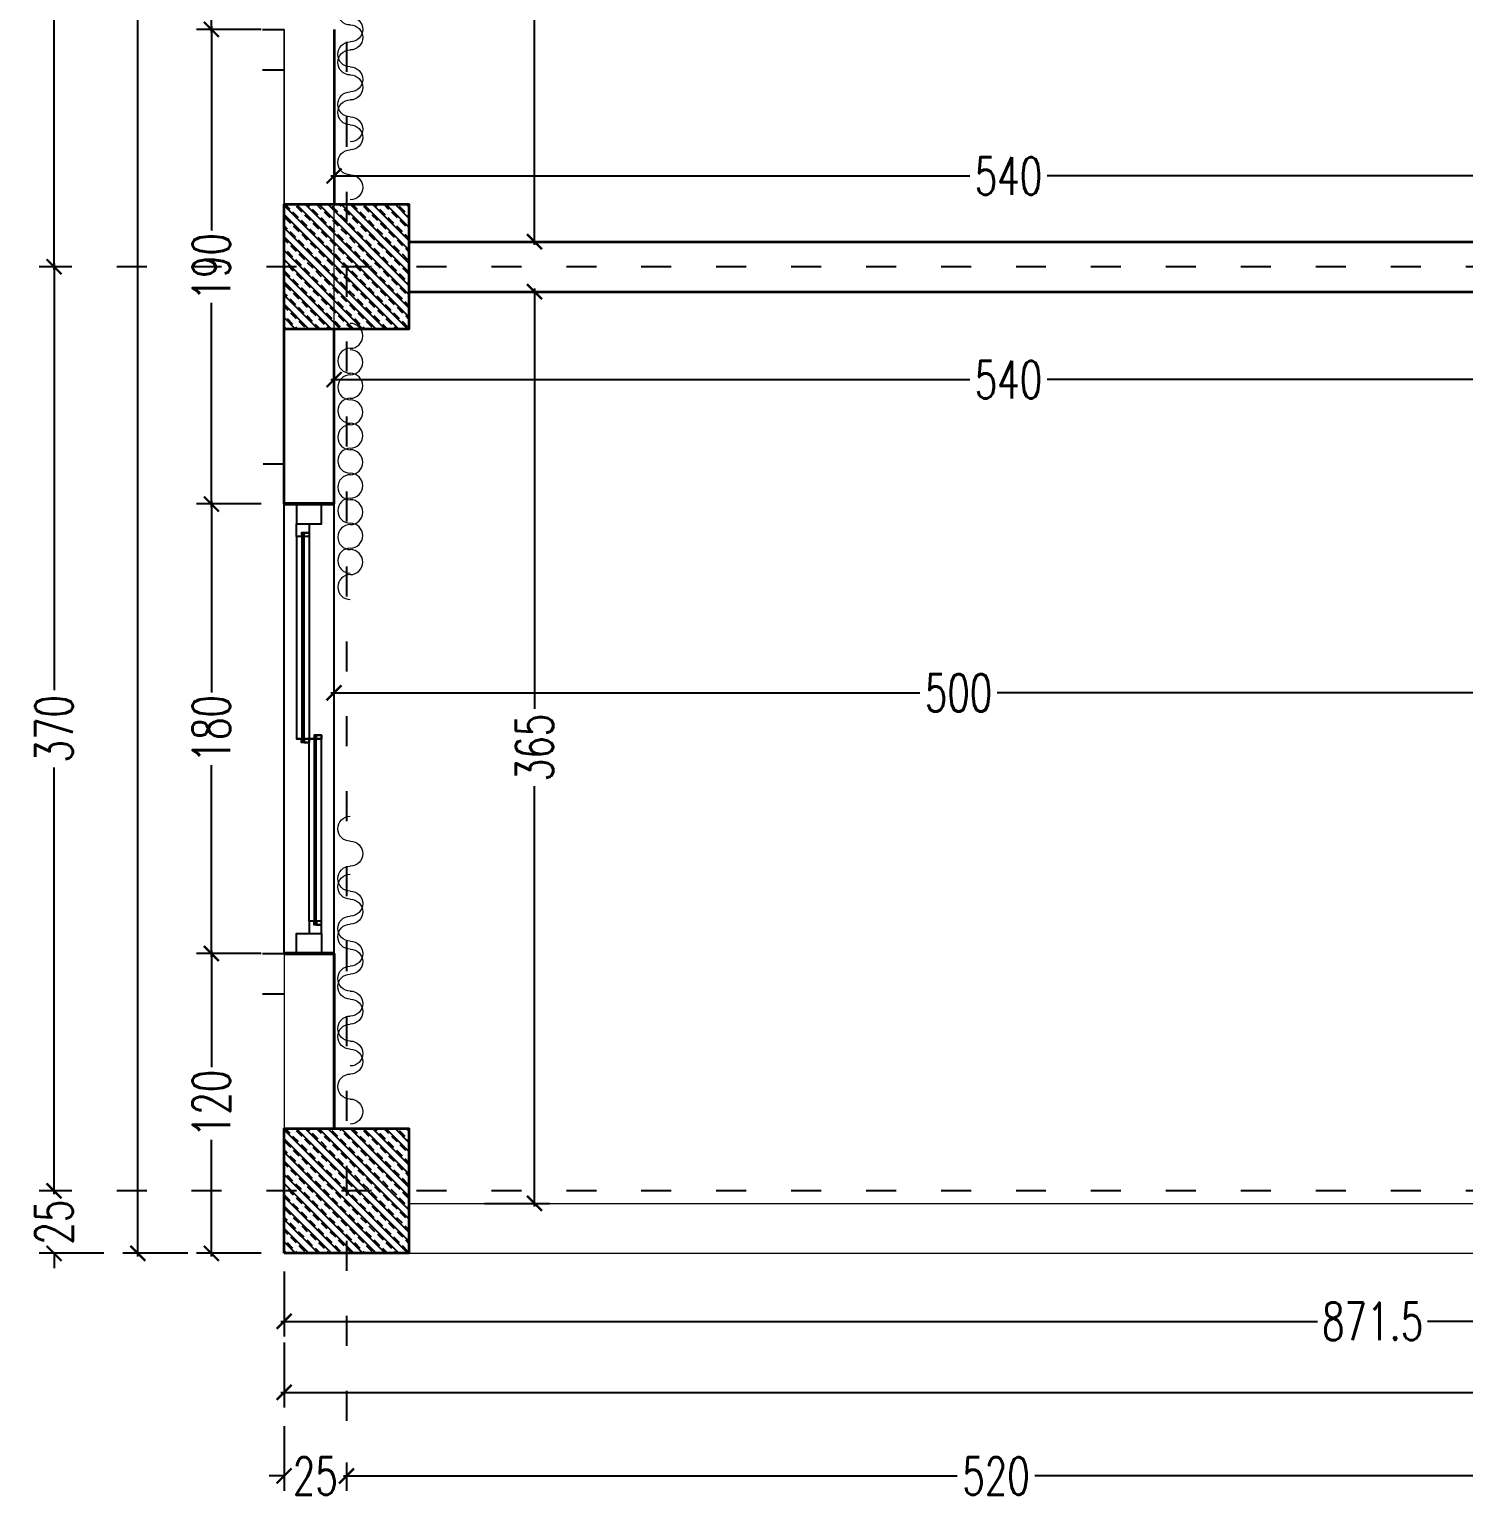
# Model space of a CAD drawing. Header units: centimetres. Extents: x -3207095 to 15275363, y -32656 to 4798027.
# Drawn here: x 685353 to 685927, y 4469378 to 4469967 of the extents above; entities that cross this region are included whole.
import ezdxf

# ---------------------------------------------------------------- set-up
doc = ezdxf.new("R2010")
doc.units = ezdxf.units.CM
doc.linetypes.add('ACAD_ISO03W100', pattern=[30, 12, -18])
doc.linetypes.add('DUZ', pattern=[500, 500])
doc.layers.get('0').update_dxf_attribs({"color": 1, "linetype": 'DUZ'})
for name, color, linetype in [('AGAC', 116, 'Continuous'), ('DIM', 1, 'DUZ'), ('KOLTAR_F', 145, 'Continuous'), ('PEN', 161, 'Continuous'), ('söve', 26, 'DUZ')]:
    doc.layers.add(name, color=color, linetype=linetype)
for name, color, linetype, lineweight in [('cam', 143, 'Continuous', 20), ('DUV', 220, 'Continuous', 50), ('DUVAR', 7, 'Continuous', 35), ('FE_PERDE', 205, 'Continuous', 15), ('gor25', 142, 'Continuous', 25), ('iç duvar', 7, 'Continuous', 50), ('KOLON_F', 3, 'Continuous', 35)]:
    doc.layers.add(name, color=color, linetype=linetype, lineweight=lineweight)
doc.styles.add('DIM', font='ROMANSTW.SHX', dxfattribs={"width": 0.7})
doc.dimstyles.new('1_100', dxfattribs={"dimtxt": 15, "dimasz": 6, "dimexe": 6, "dimexo": 0, "dimgap": 2, "dimtad": 0, "dimdec": 1, "dimzin": 11, "dimdsep": 46, "dimtxsty": 'DIM', "dimblk": 'ARCHTICK', "dimcen": 3, "dimdle": 1.25, "dimclrt": 2, "dimadec": 0, "dimazin": 0, "dimtfac": 1.25, "dimtdec": 1, "dimtix": 1, "dimtofl": 0, "dimtmove": 1, "dimatfit": 3, "dimldrblk": 'ARCHTICK', "dimfxl": 20, "dimfxlon": 1, "dimtolj": 1, "dimtzin": 0, "dimarcsym": 0})
pattern_1 = [(135, (5190607.668, 3809263.487), (-4.4901280605, -4.4901280605), []), (135, (5190607.668, 3809267.977), (-4.4901280605, -4.4901280605), [3.175, -1.5875])]

# ---------------------------------------------------------------- blocks, each defined once
blk = doc.blocks.new('GEN_BLOCK00601')
at = {"linetype": 'Continuous', "ltscale": 50}
for centre, start, end in [((50, 50), 0, 180), ((250, 50), 0, 180), ((450, 50), 0, 180), ((650, 50), 0, 180), ((850, 50), 0, 180), ((150, 50), 180, 0), ((350, 50), 180, 0), ((550, 50), 180, 0), ((750, 50), 180, 0), ((950, 50), 180, 0)]:
    blk.add_arc(centre, 50, start, end, dxfattribs=at)
for tag in ['Sfb', 'FLOOR']:
    blk.add_attdef(tag, (0, 0), '', height=1)
blk = doc.blocks.new('_ArchTick')
at = {"color": 0, "linetype": 'ByBlock', "const_width": 0.15}
blk.add_lwpolyline([(-0.5, -0.5), (0.5, 0.5)], dxfattribs=at)
blk = doc.blocks.new('*D631')
at = {"layer": 'Defpoints', "color": 0, "linetype": 'Continuous', "lineweight": 5, "transparency": 16777216}
for p in [(685426.09, 4470146.97), (685455.2, 4470146.97), (685455.2, 4469966.97)]:
    blk.add_point(p, dxfattribs=at)
at = {"layer": 'DIM', "color": 0, "linetype": 'Continuous', "lineweight": -2, "transparency": 16777216}
for p, q in [((685446.09, 4470146.97), (685420.09, 4470146.97)), ((685426.09, 4470148.22), (685426.09, 4470071.47)), ((685426.09, 4469965.72), (685426.09, 4470042.47)), ((685446.09, 4469966.97), (685420.09, 4469966.97))]:
    blk.add_line(p, q, dxfattribs=at)
at = {"layer": 'DIM', "color": 0, "linetype": 'Continuous', "lineweight": -2, "transparency": 16777216, "xscale": 6, "yscale": 6, "zscale": 6}
for p, rotation in [((685426.09, 4470146.97), 90), ((685426.09, 4469966.97), 270)]:
    blk.add_blockref('_ArchTick', p, dxfattribs=dict(at, rotation=rotation))
at = {"layer": 'DIM', "color": 2, "linetype": 'Continuous', "lineweight": 5, "transparency": 16777216, "insert": (685426.09, 4470056.97), "char_height": 15, "attachment_point": 5, "rotation": 90, "style": 'DIM'}
blk.add_mtext('\\A1;180', dxfattribs=at)
blk = doc.blocks.new('*D632')
at = {"layer": 'Defpoints', "color": 0, "linetype": 'Continuous', "lineweight": 5, "transparency": 16777216}
for p in [(685426.09, 4469966.97), (685455.2, 4469966.97), (685455.2, 4469776.97)]:
    blk.add_point(p, dxfattribs=at)
at = {"layer": 'DIM', "color": 0, "linetype": 'Continuous', "lineweight": -2, "transparency": 16777216}
for p, q in [((685446.09, 4469966.97), (685420.09, 4469966.97)), ((685426.09, 4469968.22), (685426.09, 4469886.47)), ((685426.09, 4469775.72), (685426.09, 4469857.47)), ((685446.09, 4469776.97), (685420.09, 4469776.97))]:
    blk.add_line(p, q, dxfattribs=at)
at = {"layer": 'DIM', "color": 0, "linetype": 'Continuous', "lineweight": -2, "transparency": 16777216, "xscale": 6, "yscale": 6, "zscale": 6}
for p, rotation in [((685426.09, 4469966.97), 90), ((685426.09, 4469776.97), 270)]:
    blk.add_blockref('_ArchTick', p, dxfattribs=dict(at, rotation=rotation))
at = {"layer": 'DIM', "color": 2, "linetype": 'Continuous', "lineweight": 5, "transparency": 16777216, "insert": (685426.09, 4469871.97), "char_height": 15, "attachment_point": 5, "rotation": 90, "style": 'DIM'}
blk.add_mtext('\\A1;190', dxfattribs=at)
blk = doc.blocks.new('*D633')
at = {"layer": 'Defpoints', "color": 0, "linetype": 'Continuous', "lineweight": 5, "transparency": 16777216}
for p in [(685426.09, 4469776.97), (685455.2, 4469776.97), (685455.2, 4469596.97)]:
    blk.add_point(p, dxfattribs=at)
at = {"layer": 'DIM', "color": 0, "linetype": 'Continuous', "lineweight": -2, "transparency": 16777216}
for p, q in [((685426.09, 4469778.22), (685426.09, 4469701.47)), ((685446.09, 4469776.97), (685420.09, 4469776.97)), ((685426.09, 4469595.72), (685426.09, 4469672.47)), ((685446.09, 4469596.97), (685420.09, 4469596.97))]:
    blk.add_line(p, q, dxfattribs=at)
at = {"layer": 'DIM', "color": 0, "linetype": 'Continuous', "lineweight": -2, "transparency": 16777216, "xscale": 6, "yscale": 6, "zscale": 6}
for p, rotation in [((685426.09, 4469776.97), 90), ((685426.09, 4469596.97), 270)]:
    blk.add_blockref('_ArchTick', p, dxfattribs=dict(at, rotation=rotation))
at = {"layer": 'DIM', "color": 2, "linetype": 'Continuous', "lineweight": 5, "transparency": 16777216, "insert": (685426.09, 4469686.97), "char_height": 15, "attachment_point": 5, "rotation": 90, "style": 'DIM'}
blk.add_mtext('\\A1;180', dxfattribs=at)
blk = doc.blocks.new('*D634')
at = {"layer": 'Defpoints', "color": 0, "linetype": 'Continuous', "lineweight": 5, "transparency": 16777216}
for p in [(685455.2, 4469596.97), (685426.09, 4469476.97), (685455.2, 4469476.97)]:
    blk.add_point(p, dxfattribs=at)
at = {"layer": 'DIM', "color": 0, "linetype": 'Continuous', "lineweight": -2, "transparency": 16777216}
for p, q in [((685446.09, 4469596.97), (685420.09, 4469596.97)), ((685426.09, 4469598.22), (685426.09, 4469551.47)), ((685426.09, 4469475.72), (685426.09, 4469522.47)), ((685446.09, 4469476.97), (685420.09, 4469476.97))]:
    blk.add_line(p, q, dxfattribs=at)
at = {"layer": 'DIM', "color": 0, "linetype": 'Continuous', "lineweight": -2, "transparency": 16777216, "xscale": 6, "yscale": 6, "zscale": 6}
for p, rotation in [((685426.09, 4469596.97), 90), ((685426.09, 4469476.97), 270)]:
    blk.add_blockref('_ArchTick', p, dxfattribs=dict(at, rotation=rotation))
at = {"layer": 'DIM', "color": 2, "linetype": 'Continuous', "lineweight": 5, "transparency": 16777216, "insert": (685426.09, 4469536.97), "char_height": 15, "attachment_point": 5, "rotation": 90, "style": 'DIM'}
blk.add_mtext('\\A1;120', dxfattribs=at)
blk = doc.blocks.new('*D621')
at = {"layer": 'Defpoints', "color": 0, "linetype": 'Continuous', "lineweight": 5, "transparency": 16777216}
for p in [(685370.27, 4470611.97), (685363.1, 4469871.97), (685370.27, 4469871.97)]:
    blk.add_point(p, dxfattribs=at)
at = {"layer": 'DIM', "color": 0, "linetype": 'Continuous', "lineweight": -2, "transparency": 16777216}
for p, q in [((685370.27, 4470611.97), (685357.1, 4470611.97)), ((685363.1, 4470613.22), (685363.1, 4470257.47)), ((685363.1, 4469870.72), (685363.1, 4470226.47)), ((685370.27, 4469871.97), (685357.1, 4469871.97))]:
    blk.add_line(p, q, dxfattribs=at)
at = {"layer": 'DIM', "color": 0, "linetype": 'Continuous', "lineweight": -2, "transparency": 16777216, "xscale": 6, "yscale": 6, "zscale": 6}
for p, rotation in [((685363.1, 4470611.97), 90), ((685363.1, 4469871.97), 270)]:
    blk.add_blockref('_ArchTick', p, dxfattribs=dict(at, rotation=rotation))
at = {"layer": 'DIM', "color": 2, "linetype": 'Continuous', "lineweight": 5, "transparency": 16777216, "insert": (685363.1, 4470241.97), "char_height": 15, "attachment_point": 5, "rotation": 90, "style": 'DIM'}
blk.add_mtext('\\A1;740', dxfattribs=at)
blk = doc.blocks.new('*D617')
at = {"layer": 'Defpoints', "color": 0, "linetype": 'Continuous', "lineweight": 5, "transparency": 16777216}
for p in [(685370.27, 4469871.97), (685363.1, 4469501.97), (685370.27, 4469501.97)]:
    blk.add_point(p, dxfattribs=at)
at = {"layer": 'DIM', "color": 0, "linetype": 'Continuous', "lineweight": -2, "transparency": 16777216}
for p, q in [((685370.27, 4469871.97), (685357.1, 4469871.97)), ((685363.1, 4469873.22), (685363.1, 4469702.47)), ((685363.1, 4469500.72), (685363.1, 4469671.47)), ((685370.27, 4469501.97), (685357.1, 4469501.97))]:
    blk.add_line(p, q, dxfattribs=at)
at = {"layer": 'DIM', "color": 0, "linetype": 'Continuous', "lineweight": -2, "transparency": 16777216, "xscale": 6, "yscale": 6, "zscale": 6}
for p, rotation in [((685363.1, 4469871.97), 90), ((685363.1, 4469501.97), 270)]:
    blk.add_blockref('_ArchTick', p, dxfattribs=dict(at, rotation=rotation))
at = {"layer": 'DIM', "color": 2, "linetype": 'Continuous', "lineweight": 5, "transparency": 16777216, "insert": (685363.1, 4469686.97), "char_height": 15, "attachment_point": 5, "rotation": 90, "style": 'DIM'}
blk.add_mtext('\\A1;370', dxfattribs=at)
blk = doc.blocks.new('*D614')
at = {"layer": 'Defpoints', "color": 0, "linetype": 'Continuous', "lineweight": 5, "transparency": 16777216}
for p in [(685370.27, 4469501.97), (685363.1, 4469476.97), (685420.09, 4469476.97)]:
    blk.add_point(p, dxfattribs=at)
at = {"layer": 'DIM', "color": 0, "linetype": 'Continuous', "lineweight": -2, "transparency": 16777216}
for p, q in [((685363.1, 4469501.97), (685363.1, 4469507.97)), ((685370.27, 4469501.97), (685357.1, 4469501.97)), ((685383.1, 4469476.97), (685357.1, 4469476.97)), ((685363.1, 4469476.97), (685363.1, 4469470.97))]:
    blk.add_line(p, q, dxfattribs=at)
at = {"layer": 'DIM', "color": 0, "linetype": 'Continuous', "lineweight": -2, "transparency": 16777216, "xscale": 6, "yscale": 6, "zscale": 6}
for p, rotation in [((685363.1, 4469501.97), 270), ((685363.1, 4469476.97), 90)]:
    blk.add_blockref('_ArchTick', p, dxfattribs=dict(at, rotation=rotation))
at = {"layer": 'DIM', "color": 2, "linetype": 'Continuous', "lineweight": 5, "transparency": 16777216, "insert": (685363.1, 4469489.47), "char_height": 15, "attachment_point": 5, "rotation": 90, "style": 'DIM'}
blk.add_mtext('\\A1;25', dxfattribs=at)
blk = doc.blocks.new('*D615')
at = {"layer": 'Defpoints', "color": 0, "linetype": 'Continuous', "lineweight": 5, "transparency": 16777216}
for p in [(685396.63, 4472416.97), (685420.09, 4472416.97), (685420.09, 4469476.97)]:
    blk.add_point(p, dxfattribs=at)
at = {"layer": 'DIM', "color": 0, "linetype": 'Continuous', "lineweight": -2, "transparency": 16777216}
for p, q in [((685416.63, 4472416.97), (685390.63, 4472416.97)), ((685396.63, 4472418.22), (685396.63, 4470967.47)), ((685396.63, 4469475.72), (685396.63, 4470926.47)), ((685416.63, 4469476.97), (685390.63, 4469476.97))]:
    blk.add_line(p, q, dxfattribs=at)
at = {"layer": 'DIM', "color": 0, "linetype": 'Continuous', "lineweight": -2, "transparency": 16777216, "xscale": 6, "yscale": 6, "zscale": 6}
for p, rotation in [((685396.63, 4472416.97), 90), ((685396.63, 4469476.97), 270)]:
    blk.add_blockref('_ArchTick', p, dxfattribs=dict(at, rotation=rotation))
at = {"layer": 'DIM', "color": 2, "linetype": 'Continuous', "lineweight": 5, "transparency": 16777216, "insert": (685396.63, 4470946.97), "char_height": 15, "attachment_point": 5, "rotation": 90, "style": 'DIM'}
blk.add_mtext('\\A1;2940', dxfattribs=at)
blk = doc.blocks.new('*D657')
at = {"layer": 'Defpoints', "color": 0, "linetype": 'Continuous', "lineweight": 5, "transparency": 16777216}
for p in [(685455.2, 4469476.97), (686326.7, 4469476.97), (686326.7, 4469449.73)]:
    blk.add_point(p, dxfattribs=at)
at = {"layer": 'DIM', "color": 0, "linetype": 'Continuous', "lineweight": -2, "transparency": 16777216}
for p, q in [((685455.2, 4469469.73), (685455.2, 4469443.73)), ((686326.7, 4469469.73), (686326.7, 4469443.73)), ((685453.95, 4469449.73), (685868.95, 4469449.73)), ((686327.95, 4469449.73), (685912.95, 4469449.73))]:
    blk.add_line(p, q, dxfattribs=at)
at = {"layer": 'DIM', "color": 0, "linetype": 'Continuous', "lineweight": -2, "transparency": 16777216, "xscale": 6, "yscale": 6, "zscale": 6, "rotation": 180}
blk.add_blockref('_ArchTick', (685455.2, 4469449.73), dxfattribs=at)
at = {"layer": 'DIM', "color": 0, "linetype": 'Continuous', "lineweight": -2, "transparency": 16777216, "xscale": 6, "yscale": 6, "zscale": 6}
blk.add_blockref('_ArchTick', (686326.7, 4469449.73), dxfattribs=at)
at = {"layer": 'DIM', "color": 2, "linetype": 'Continuous', "lineweight": 5, "transparency": 16777216, "insert": (685890.95, 4469449.73), "char_height": 15, "attachment_point": 5, "style": 'DIM'}
blk.add_mtext('\\A1;871.5', dxfattribs=at)
blk = doc.blocks.new('*D654')
at = {"layer": 'Defpoints', "color": 0, "linetype": 'Continuous', "lineweight": 5, "transparency": 16777216}
for p in [(685455.2, 4469443.73), (689205.2, 4469443.73), (689205.2, 4469421.31)]:
    blk.add_point(p, dxfattribs=at)
at = {"layer": 'DIM', "color": 0, "linetype": 'Continuous', "lineweight": -2, "transparency": 16777216}
for p, q in [((685455.2, 4469441.31), (685455.2, 4469415.31)), ((689205.2, 4469441.31), (689205.2, 4469415.31)), ((685453.95, 4469421.31), (687309.7, 4469421.31)), ((689206.45, 4469421.31), (687350.7, 4469421.31))]:
    blk.add_line(p, q, dxfattribs=at)
at = {"layer": 'DIM', "color": 0, "linetype": 'Continuous', "lineweight": -2, "transparency": 16777216, "xscale": 6, "yscale": 6, "zscale": 6, "rotation": 180}
blk.add_blockref('_ArchTick', (685455.2, 4469421.31), dxfattribs=at)
at = {"layer": 'DIM', "color": 0, "linetype": 'Continuous', "lineweight": -2, "transparency": 16777216, "xscale": 6, "yscale": 6, "zscale": 6}
blk.add_blockref('_ArchTick', (689205.2, 4469421.31), dxfattribs=at)
at = {"layer": 'DIM', "color": 2, "linetype": 'Continuous', "lineweight": 5, "transparency": 16777216, "insert": (687330.2, 4469421.31), "char_height": 15, "attachment_point": 5, "style": 'DIM'}
blk.add_mtext('\\A1;3750', dxfattribs=at)
blk = doc.blocks.new('*D655')
at = {"layer": 'Defpoints', "color": 0, "linetype": 'Continuous', "lineweight": 5, "transparency": 16777216}
for p in [(685455.2, 4469415.31), (685480.2, 4469390.29), (685480.2, 4469387.83)]:
    blk.add_point(p, dxfattribs=at)
at = {"layer": 'DIM', "color": 0, "linetype": 'Continuous', "lineweight": -2, "transparency": 16777216}
for p, q in [((685455.2, 4469407.83), (685455.2, 4469381.83)), ((685480.2, 4469390.29), (685480.2, 4469381.83)), ((685455.2, 4469387.83), (685449.2, 4469387.83)), ((685480.2, 4469387.83), (685486.2, 4469387.83))]:
    blk.add_line(p, q, dxfattribs=at)
at = {"layer": 'DIM', "color": 0, "linetype": 'Continuous', "lineweight": -2, "transparency": 16777216, "xscale": 6, "yscale": 6, "zscale": 6}
blk.add_blockref('_ArchTick', (685455.2, 4469387.83), dxfattribs=at)
at = {"layer": 'DIM', "color": 0, "linetype": 'Continuous', "lineweight": -2, "transparency": 16777216, "xscale": 6, "yscale": 6, "zscale": 6, "rotation": 180}
blk.add_blockref('_ArchTick', (685480.2, 4469387.83), dxfattribs=at)
at = {"layer": 'DIM', "color": 2, "linetype": 'Continuous', "lineweight": 5, "transparency": 16777216, "insert": (685467.7, 4469387.83), "char_height": 15, "attachment_point": 5, "style": 'DIM'}
blk.add_mtext('\\A1;25', dxfattribs=at)
blk = doc.blocks.new('*D656')
at = {"layer": 'Defpoints', "color": 0, "linetype": 'Continuous', "lineweight": 5, "transparency": 16777216}
for p in [(685480.2, 4469393.26), (686000.2, 4469393.26), (686000.2, 4469387.83)]:
    blk.add_point(p, dxfattribs=at)
at = {"layer": 'DIM', "color": 0, "linetype": 'Continuous', "lineweight": -2, "transparency": 16777216}
for p, q in [((685480.2, 4469393.26), (685480.2, 4469381.83)), ((686000.2, 4469393.26), (686000.2, 4469381.83)), ((685478.95, 4469387.83), (685724.7, 4469387.83)), ((686001.45, 4469387.83), (685755.7, 4469387.83))]:
    blk.add_line(p, q, dxfattribs=at)
at = {"layer": 'DIM', "color": 0, "linetype": 'Continuous', "lineweight": -2, "transparency": 16777216, "xscale": 6, "yscale": 6, "zscale": 6, "rotation": 180}
blk.add_blockref('_ArchTick', (685480.2, 4469387.83), dxfattribs=at)
at = {"layer": 'DIM', "color": 0, "linetype": 'Continuous', "lineweight": -2, "transparency": 16777216, "xscale": 6, "yscale": 6, "zscale": 6}
blk.add_blockref('_ArchTick', (686000.2, 4469387.83), dxfattribs=at)
at = {"layer": 'DIM', "color": 2, "linetype": 'Continuous', "lineweight": 5, "transparency": 16777216, "insert": (685740.2, 4469387.83), "char_height": 15, "attachment_point": 5, "style": 'DIM'}
blk.add_mtext('\\A1;520', dxfattribs=at)
blk = doc.blocks.new('*D679')
at = {"layer": 'Defpoints', "color": 0, "linetype": 'Continuous', "lineweight": 5, "transparency": 16777216}
for p in [(685516.04, 4470231.97), (685516.04, 4469881.97), (685555.47, 4469881.97)]:
    blk.add_point(p, dxfattribs=at)
at = {"layer": 'DIM', "color": 0, "linetype": 'Continuous', "lineweight": -2, "transparency": 16777216}
for p, q in [((685535.47, 4470231.97), (685561.47, 4470231.97)), ((685555.47, 4470233.22), (685555.47, 4470096.27)), ((685555.47, 4469880.72), (685555.47, 4470065.27)), ((685535.47, 4469881.97), (685561.47, 4469881.97))]:
    blk.add_line(p, q, dxfattribs=at)
at = {"layer": 'DIM', "color": 0, "linetype": 'Continuous', "lineweight": -2, "transparency": 16777216, "xscale": 6, "yscale": 6, "zscale": 6}
for p, rotation in [((685555.47, 4470231.97), 90), ((685555.47, 4469881.97), 270)]:
    blk.add_blockref('_ArchTick', p, dxfattribs=dict(at, rotation=rotation))
at = {"layer": 'DIM', "color": 2, "linetype": 'Continuous', "lineweight": 5, "transparency": 16777216, "insert": (685555.47, 4470080.77), "char_height": 15, "attachment_point": 5, "rotation": 90, "style": 'DIM'}
blk.add_mtext('\\A1;350', dxfattribs=at)
blk = doc.blocks.new('*D680')
at = {"layer": 'Defpoints', "color": 0, "linetype": 'Continuous', "lineweight": 5, "transparency": 16777216}
for p in [(685516.04, 4469861.97), (685516.04, 4469496.97), (685555.47, 4469496.97)]:
    blk.add_point(p, dxfattribs=at)
at = {"layer": 'DIM', "color": 0, "linetype": 'Continuous', "lineweight": -2, "transparency": 16777216}
for p, q in [((685535.47, 4469861.97), (685561.47, 4469861.97)), ((685555.47, 4469863.22), (685555.47, 4469694.97)), ((685555.47, 4469495.72), (685555.47, 4469663.97)), ((685535.47, 4469496.97), (685561.47, 4469496.97))]:
    blk.add_line(p, q, dxfattribs=at)
at = {"layer": 'DIM', "color": 0, "linetype": 'Continuous', "lineweight": -2, "transparency": 16777216, "xscale": 6, "yscale": 6, "zscale": 6}
for p, rotation in [((685555.47, 4469861.97), 90), ((685555.47, 4469496.97), 270)]:
    blk.add_blockref('_ArchTick', p, dxfattribs=dict(at, rotation=rotation))
at = {"layer": 'DIM', "color": 2, "linetype": 'Continuous', "lineweight": 5, "transparency": 16777216, "insert": (685555.47, 4469679.47), "char_height": 15, "attachment_point": 5, "rotation": 90, "style": 'DIM'}
blk.add_mtext('\\A1;365', dxfattribs=at)
blk = doc.blocks.new('*D681')
at = {"layer": 'Defpoints', "color": 0, "linetype": 'Continuous', "lineweight": 5, "transparency": 16777216}
for p in [(685475.2, 4469826.75), (685475.2, 4469825.66), (686015.2, 4469827.97)]:
    blk.add_point(p, dxfattribs=at)
at = {"layer": 'DIM', "color": 0, "linetype": 'Continuous', "lineweight": -2, "transparency": 16777216}
for p, q in [((685475.2, 4469825.66), (685475.2, 4469832.75)), ((685473.95, 4469826.75), (685729.7, 4469826.75)), ((686016.45, 4469826.75), (685760.7, 4469826.75)), ((686015.2, 4469827.97), (686015.2, 4469820.75))]:
    blk.add_line(p, q, dxfattribs=at)
at = {"layer": 'DIM', "color": 0, "linetype": 'Continuous', "lineweight": -2, "transparency": 16777216, "xscale": 6, "yscale": 6, "zscale": 6, "rotation": 180}
blk.add_blockref('_ArchTick', (685475.2, 4469826.75), dxfattribs=at)
at = {"layer": 'DIM', "color": 0, "linetype": 'Continuous', "lineweight": -2, "transparency": 16777216, "xscale": 6, "yscale": 6, "zscale": 6}
blk.add_blockref('_ArchTick', (686015.2, 4469826.75), dxfattribs=at)
at = {"layer": 'DIM', "color": 2, "linetype": 'Continuous', "lineweight": 5, "transparency": 16777216, "insert": (685745.2, 4469826.75), "char_height": 15, "attachment_point": 5, "style": 'DIM'}
blk.add_mtext('\\A1;540', dxfattribs=at)
blk = doc.blocks.new('*D722')
at = {"layer": 'Defpoints', "color": 0, "linetype": 'Continuous', "lineweight": 5, "transparency": 16777216}
for p in [(685475.2, 4469908.3), (685475.2, 4469908.3), (686015.2, 4469908.3)]:
    blk.add_point(p, dxfattribs=at)
at = {"layer": 'DIM', "color": 0, "linetype": 'Continuous', "lineweight": -2, "transparency": 16777216}
for p, q in [((685475.2, 4469908.3), (685475.2, 4469914.3)), ((686015.2, 4469908.3), (686015.2, 4469914.3)), ((685473.95, 4469908.3), (685729.7, 4469908.3)), ((686016.45, 4469908.3), (685760.7, 4469908.3))]:
    blk.add_line(p, q, dxfattribs=at)
at = {"layer": 'DIM', "color": 0, "linetype": 'Continuous', "lineweight": -2, "transparency": 16777216, "xscale": 6, "yscale": 6, "zscale": 6, "rotation": 180}
blk.add_blockref('_ArchTick', (685475.2, 4469908.3), dxfattribs=at)
at = {"layer": 'DIM', "color": 0, "linetype": 'Continuous', "lineweight": -2, "transparency": 16777216, "xscale": 6, "yscale": 6, "zscale": 6}
blk.add_blockref('_ArchTick', (686015.2, 4469908.3), dxfattribs=at)
at = {"layer": 'DIM', "color": 2, "linetype": 'Continuous', "lineweight": 5, "transparency": 16777216, "insert": (685745.2, 4469908.3), "char_height": 15, "attachment_point": 5, "style": 'DIM'}
blk.add_mtext('\\A1;540', dxfattribs=at)
blk = doc.blocks.new('*D731')
at = {"layer": 'Defpoints', "color": 0, "linetype": 'Continuous', "lineweight": 5, "transparency": 16777216}
for p in [(685475.2, 4469701.39), (685475.2, 4469686.97), (685975.2, 4469686.97)]:
    blk.add_point(p, dxfattribs=at)
at = {"layer": 'DIM', "color": 0, "linetype": 'Continuous', "lineweight": -2, "transparency": 16777216}
for p, q in [((685475.2, 4469686.97), (685475.2, 4469707.39)), ((685975.2, 4469686.97), (685975.2, 4469707.39)), ((685473.95, 4469701.39), (685709.7, 4469701.39)), ((685976.45, 4469701.39), (685740.7, 4469701.39))]:
    blk.add_line(p, q, dxfattribs=at)
at = {"layer": 'DIM', "color": 0, "linetype": 'Continuous', "lineweight": -2, "transparency": 16777216, "xscale": 6, "yscale": 6, "zscale": 6, "rotation": 180}
blk.add_blockref('_ArchTick', (685475.2, 4469701.39), dxfattribs=at)
at = {"layer": 'DIM', "color": 0, "linetype": 'Continuous', "lineweight": -2, "transparency": 16777216, "xscale": 6, "yscale": 6, "zscale": 6}
blk.add_blockref('_ArchTick', (685975.2, 4469701.39), dxfattribs=at)
at = {"layer": 'DIM', "color": 2, "linetype": 'Continuous', "lineweight": 5, "transparency": 16777216, "insert": (685725.2, 4469701.39), "char_height": 15, "attachment_point": 5, "style": 'DIM'}
blk.add_mtext('\\A1;500', dxfattribs=at)

msp = doc.modelspace()

# ---------------------------------------------------------------- hatches: boundary and pattern name
at = {"layer": 'KOLTAR_F'}
h = msp.add_hatch(dxfattribs=at)
h.set_pattern_fill('ANSI33', color=256, angle=90, style=0)
h.set_pattern_definition([(135, (5189867.668, 3809263.487), (-4.4901280605, -4.4901280605), []), (135, (5189867.668, 3809267.977), (-4.4901280605, -4.4901280605), [3.175, -1.5875])])
h.paths.add_polyline_path([(685455.2, 4469846.97), (685455.2, 4469896.97), (685505.2, 4469896.97), (685505.2, 4469846.97)])
h = msp.add_hatch(dxfattribs=at)
h.set_pattern_fill('ANSI33', color=256, angle=90, style=0)
h.set_pattern_definition(pattern_1)
h.paths.add_polyline_path([(685455.2, 4469846.97), (685455.2, 4469896.97), (685505.2, 4469896.97), (685505.2, 4469846.97)])
h = msp.add_hatch(dxfattribs=at)
h.set_pattern_fill('ANSI33', color=256, angle=90, style=0)
h.set_pattern_definition(pattern_1)
h.paths.add_polyline_path([(685455.2, 4469846.97), (685455.2, 4469896.97), (685505.2, 4469896.97), (685505.2, 4469846.97)])
h = msp.add_hatch(dxfattribs=at)
h.set_pattern_fill('ANSI33', color=256, angle=90, style=0)
h.set_pattern_definition([(135, (5189867.668, 3808893.487), (-4.4901280605, -4.4901280605), []), (135, (5189867.668, 3808897.977), (-4.4901280605, -4.4901280605), [3.175, -1.5875])])
h.paths.add_polyline_path([(685455.2, 4469476.97), (685455.2, 4469526.97), (685505.2, 4469526.97), (685505.2, 4469476.97)])
h = msp.add_hatch(dxfattribs=at)
h.set_pattern_fill('ANSI33', color=256, angle=90, style=0)
h.set_pattern_definition([(135, (5190607.668, 3808893.487), (-4.4901280605, -4.4901280605), []), (135, (5190607.668, 3808897.977), (-4.4901280605, -4.4901280605), [3.175, -1.5875])])
h.paths.add_polyline_path([(685455.2, 4469476.97), (685455.2, 4469526.97), (685505.2, 4469526.97), (685505.2, 4469476.97)])

# ---------------------------------------------------------------- linework, layer by layer
at = {"color": 232, "linetype": 'ACAD_ISO03W100'}
for p, q in [((685480.2, 4472511.97), (685480.2, 4469381.97)), ((689300.2, 4469871.97), (685360.2, 4469871.97)), ((689300.2, 4469501.97), (685360.2, 4469501.97))]:
    msp.add_line(p, q, dxfattribs=at)
at = {"layer": 'AGAC'}
for p, q in [((685455.2, 4469596.97), (685455.2, 4469776.97)), ((685455.2, 4469596.97), (685455.2, 4469776.97)), ((685455.2, 4469596.97), (685455.2, 4469776.97)), ((685475.2, 4469596.97), (685475.2, 4469776.97)), ((685475.2, 4469596.97), (685475.2, 4469776.97)), ((685475.2, 4469596.97), (685475.2, 4469776.97))]:
    msp.add_line(p, q, dxfattribs=at)
at = {"layer": 'cam'}
for p, q in [((685462.2, 4469765.47), (685462.2, 4469681.47)), ((685462.2, 4469765.47), (685462.2, 4469681.47)), ((685462.2, 4469765.47), (685462.2, 4469681.47)), ((685462.7, 4469765.47), (685462.7, 4469681.47)), ((685462.7, 4469765.47), (685462.7, 4469681.47)), ((685462.7, 4469765.47), (685462.7, 4469681.47)), ((685463.2, 4469765.47), (685463.2, 4469681.47)), ((685463.2, 4469765.47), (685463.2, 4469681.47)), ((685463.2, 4469765.47), (685463.2, 4469681.47)), ((685467.2, 4469608.47), (685467.2, 4469684.47)), ((685467.2, 4469608.47), (685467.2, 4469684.47)), ((685467.2, 4469608.47), (685467.2, 4469684.47)), ((685467.7, 4469608.47), (685467.7, 4469684.47)), ((685467.7, 4469608.47), (685467.7, 4469684.47)), ((685467.7, 4469608.47), (685467.7, 4469684.47)), ((685468.2, 4469608.47), (685468.2, 4469684.47)), ((685468.2, 4469608.47), (685468.2, 4469684.47)), ((685468.2, 4469608.47), (685468.2, 4469684.47))]:
    msp.add_line(p, q, dxfattribs=at)
at = {"layer": 'DUV'}
for p, q in [((685475.2, 4469776.97), (685455.2, 4469776.97)), ((685475.2, 4469776.97), (685455.2, 4469776.97)), ((685475.2, 4469776.97), (685455.2, 4469776.97)), ((685475.2, 4469776.97), (685455.2, 4469776.97)), ((685475.2, 4469776.97), (685455.2, 4469776.97)), ((685475.2, 4469596.97), (685455.2, 4469596.97)), ((685475.2, 4469596.97), (685455.2, 4469596.97)), ((685475.2, 4469596.97), (685455.2, 4469596.97)), ((685475.2, 4469596.97), (685455.2, 4469596.97)), ((685475.2, 4469596.97), (685455.2, 4469596.97))]:
    msp.add_line(p, q, dxfattribs=at)
at = {"layer": 'DUVAR'}
for p, q in [((685475.2, 4469966.97), (685475.2, 4469896.97)), ((685475.2, 4469966.97), (685475.2, 4469896.97)), ((685505.2, 4469881.97), (685975.2, 4469881.97)), ((685505.2, 4469861.97), (685975.2, 4469861.97)), ((685455.2, 4469776.97), (685455.2, 4469846.97)), ((685455.2, 4469776.97), (685455.2, 4469846.97)), ((685475.2, 4469776.97), (685475.2, 4469846.97)), ((685475.2, 4469776.97), (685475.2, 4469846.97)), ((685475.2, 4469776.97), (685455.2, 4469776.97)), ((685475.2, 4469776.97), (685455.2, 4469776.97)), ((685475.2, 4469776.97), (685455.2, 4469776.97)), ((685475.2, 4469596.97), (685455.2, 4469596.97)), ((685475.2, 4469596.97), (685455.2, 4469596.97)), ((685475.2, 4469596.97), (685455.2, 4469596.97)), ((685475.2, 4469596.97), (685475.2, 4469526.97)), ((685475.2, 4469596.97), (685475.2, 4469526.97)), ((685475.2, 4469526.97), (685475.2, 4469596.97))]:
    msp.add_line(p, q, dxfattribs=at)
at = {"layer": 'gor25'}
for p, q in [((685460.2, 4469763.97), (685460.2, 4469682.97)), ((685460.2, 4469763.97), (685460.2, 4469682.97)), ((685460.2, 4469763.97), (685460.2, 4469682.97)), ((685465.2, 4469763.97), (685465.2, 4469682.97)), ((685465.2, 4469763.97), (685465.2, 4469682.97)), ((685465.2, 4469763.97), (685465.2, 4469682.97)), ((685465.2, 4469609.97), (685465.2, 4469682.97)), ((685465.2, 4469609.97), (685465.2, 4469682.97)), ((685465.2, 4469609.97), (685465.2, 4469682.97)), ((685470.2, 4469609.97), (685470.2, 4469682.97)), ((685470.2, 4469609.97), (685470.2, 4469682.97)), ((685470.2, 4469609.97), (685470.2, 4469682.97))]:
    msp.add_line(p, q, dxfattribs=at)
at = {"layer": 'iç duvar', "color": 7, "lineweight": 18}
for p, q in [((685455.2, 4469776.97), (685455.2, 4469966.97)), ((685455.2, 4469966.97), (685455.2, 4469896.97)), ((685455.2, 4469966.97), (685455.2, 4469896.97)), ((685475.2, 4469776.97), (685475.2, 4469966.97)), ((685455.2, 4469596.97), (685455.2, 4469526.97)), ((685455.2, 4469596.97), (685455.2, 4469526.97)), ((685505.2, 4469496.97), (685975.2, 4469496.97)), ((685505.2, 4469496.97), (685975.2, 4469496.97)), ((685505.2, 4469476.97), (685975.2, 4469476.97)), ((685505.2, 4469476.97), (685975.2, 4469476.97))]:
    msp.add_line(p, q, dxfattribs=at)
at = {"layer": 'KOLON_F'}
for points in [[(685455.2, 4469846.97), (685455.2, 4469896.97), (685505.2, 4469896.97), (685505.2, 4469846.97)], [(685455.2, 4469846.97), (685455.2, 4469896.97), (685505.2, 4469896.97), (685505.2, 4469846.97)], [(685455.2, 4469846.97), (685455.2, 4469896.97), (685505.2, 4469896.97), (685505.2, 4469846.97)], [(685455.2, 4469846.97), (685455.2, 4469896.97), (685505.2, 4469896.97), (685505.2, 4469846.97)], [(685455.2, 4469846.97), (685455.2, 4469896.97), (685505.2, 4469896.97), (685505.2, 4469846.97)], [(685455.2, 4469846.97), (685455.2, 4469896.97), (685505.2, 4469896.97), (685505.2, 4469846.97)], [(685455.2, 4469476.97), (685455.2, 4469526.97), (685505.2, 4469526.97), (685505.2, 4469476.97)], [(685455.2, 4469476.97), (685455.2, 4469526.97), (685505.2, 4469526.97), (685505.2, 4469476.97)]]:
    msp.add_lwpolyline(points, close=True, dxfattribs=at)
at = {"layer": 'PEN'}
for points in [[(685460.2, 4469768.97), (685460.2, 4469768.97), (685470.2, 4469768.97), (685470.2, 4469776.97), (685470.2, 4469776.97), (685460.2, 4469776.97), (685460.2, 4469776.97), (685460.2, 4469776.97), (685460.2, 4469768.97)], [(685460.2, 4469768.97), (685460.2, 4469768.97), (685470.2, 4469768.97), (685470.2, 4469776.97), (685470.2, 4469776.97), (685460.2, 4469776.97), (685460.2, 4469776.97), (685460.2, 4469776.97), (685460.2, 4469768.97)], [(685460.2, 4469768.97), (685460.2, 4469768.97), (685470.2, 4469768.97), (685470.2, 4469776.97), (685470.2, 4469776.97), (685460.2, 4469776.97), (685460.2, 4469776.97), (685460.2, 4469776.97), (685460.2, 4469768.97)], [(685460.2, 4469768.97), (685460.2, 4469768.97), (685465.2, 4469768.97), (685465.2, 4469765.47), (685463.2, 4469765.47), (685462.2, 4469765.47), (685462.2, 4469763.97), (685460.2, 4469763.97), (685460.2, 4469768.97)], [(685460.2, 4469768.97), (685460.2, 4469768.97), (685465.2, 4469768.97), (685465.2, 4469765.47), (685463.2, 4469765.47), (685462.2, 4469765.47), (685462.2, 4469763.97), (685460.2, 4469763.97), (685460.2, 4469768.97)], [(685460.2, 4469768.97), (685460.2, 4469768.97), (685465.2, 4469768.97), (685465.2, 4469765.47), (685463.2, 4469765.47), (685462.2, 4469765.47), (685462.2, 4469763.97), (685460.2, 4469763.97), (685460.2, 4469768.97)], [(685465.2, 4469765.47), (685465.2, 4469763.97), (685463.2, 4469763.97), (685463.2, 4469765.47)], [(685465.2, 4469765.47), (685465.2, 4469763.97), (685463.2, 4469763.97), (685463.2, 4469765.47)], [(685465.2, 4469765.47), (685465.2, 4469763.97), (685463.2, 4469763.97), (685463.2, 4469765.47)], [(685465.2, 4469682.97), (685465.2, 4469682.97), (685470.2, 4469682.97), (685470.2, 4469684.47), (685468.2, 4469684.47), (685467.2, 4469684.47), (685467.2, 4469682.97), (685465.2, 4469682.97), (685465.2, 4469682.97)], [(685465.2, 4469682.97), (685465.2, 4469682.97), (685470.2, 4469682.97), (685470.2, 4469684.47), (685468.2, 4469684.47), (685467.2, 4469684.47), (685467.2, 4469682.97), (685465.2, 4469682.97), (685465.2, 4469682.97)], [(685465.2, 4469682.97), (685465.2, 4469682.97), (685470.2, 4469682.97), (685470.2, 4469684.47), (685468.2, 4469684.47), (685467.2, 4469684.47), (685467.2, 4469682.97), (685465.2, 4469682.97), (685465.2, 4469682.97)], [(685470.2, 4469684.47), (685470.2, 4469682.97), (685468.2, 4469682.97), (685468.2, 4469684.47)], [(685470.2, 4469684.47), (685470.2, 4469682.97), (685468.2, 4469682.97), (685468.2, 4469684.47)], [(685470.2, 4469684.47), (685470.2, 4469682.97), (685468.2, 4469682.97), (685468.2, 4469684.47)], [(685460.2, 4469682.97), (685460.2, 4469682.97), (685465.2, 4469682.97), (685465.2, 4469681.47), (685463.2, 4469681.47), (685462.2, 4469681.47), (685462.2, 4469682.97), (685460.2, 4469682.97), (685460.2, 4469682.97)], [(685460.2, 4469682.97), (685460.2, 4469682.97), (685465.2, 4469682.97), (685465.2, 4469681.47), (685463.2, 4469681.47), (685462.2, 4469681.47), (685462.2, 4469682.97), (685460.2, 4469682.97), (685460.2, 4469682.97)], [(685460.2, 4469682.97), (685460.2, 4469682.97), (685465.2, 4469682.97), (685465.2, 4469681.47), (685463.2, 4469681.47), (685462.2, 4469681.47), (685462.2, 4469682.97), (685460.2, 4469682.97), (685460.2, 4469682.97)], [(685465.2, 4469681.47), (685465.2, 4469682.97), (685463.2, 4469682.97), (685463.2, 4469681.47)], [(685465.2, 4469681.47), (685465.2, 4469682.97), (685463.2, 4469682.97), (685463.2, 4469681.47)], [(685465.2, 4469681.47), (685465.2, 4469682.97), (685463.2, 4469682.97), (685463.2, 4469681.47)], [(685465.2, 4469604.97), (685465.2, 4469604.97), (685470.2, 4469604.97), (685470.2, 4469608.47), (685468.2, 4469608.47), (685467.2, 4469608.47), (685467.2, 4469609.97), (685465.2, 4469609.97), (685465.2, 4469604.97)], [(685465.2, 4469604.97), (685465.2, 4469604.97), (685470.2, 4469604.97), (685470.2, 4469608.47), (685468.2, 4469608.47), (685467.2, 4469608.47), (685467.2, 4469609.97), (685465.2, 4469609.97), (685465.2, 4469604.97)], [(685465.2, 4469604.97), (685465.2, 4469604.97), (685470.2, 4469604.97), (685470.2, 4469608.47), (685468.2, 4469608.47), (685467.2, 4469608.47), (685467.2, 4469609.97), (685465.2, 4469609.97), (685465.2, 4469604.97)], [(685470.2, 4469608.47), (685470.2, 4469609.97), (685468.2, 4469609.97), (685468.2, 4469608.47)], [(685470.2, 4469608.47), (685470.2, 4469609.97), (685468.2, 4469609.97), (685468.2, 4469608.47)], [(685470.2, 4469608.47), (685470.2, 4469609.97), (685468.2, 4469609.97), (685468.2, 4469608.47)], [(685460.2, 4469604.97), (685460.2, 4469604.97), (685470.2, 4469604.97), (685470.2, 4469596.97), (685470.2, 4469596.97), (685460.2, 4469596.97), (685460.2, 4469596.97), (685460.2, 4469596.97), (685460.2, 4469604.97)], [(685460.2, 4469604.97), (685460.2, 4469604.97), (685470.2, 4469604.97), (685470.2, 4469596.97), (685470.2, 4469596.97), (685460.2, 4469596.97), (685460.2, 4469596.97), (685460.2, 4469596.97), (685460.2, 4469604.97)], [(685460.2, 4469604.97), (685460.2, 4469604.97), (685470.2, 4469604.97), (685470.2, 4469596.97), (685470.2, 4469596.97), (685460.2, 4469596.97), (685460.2, 4469596.97), (685460.2, 4469596.97), (685460.2, 4469604.97)]]:
    msp.add_lwpolyline(points, close=True, dxfattribs=at)
at = {"layer": 'söve'}
for p, q in [((685446.62, 4469966.97), (685455.2, 4469966.97)), ((685446.62, 4469950.83), (685455.2, 4469950.83)), ((685446.83, 4469793.1), (685455.2, 4469793.1)), ((685446.83, 4469793.1), (685455.2, 4469793.1)), ((685446.62, 4469596.97), (685455.2, 4469596.97)), ((685446.62, 4469596.97), (685455.2, 4469596.97)), ((685446.62, 4469580.83), (685455.2, 4469580.83)), ((685446.62, 4469580.83), (685455.2, 4469580.83))]:
    msp.add_line(p, q, dxfattribs=at)

# ---------------------------------------------------------------- block references
at = {"layer": 'FE_PERDE', "yscale": 0.10000020265579, "zscale": 0.10000020265579, "rotation": 270}
for p, xscale in [((685476.7, 4469921.97), -0.10000020265579), ((685476.7, 4469838.7), 0.10000020265579), ((685476.7, 4469551.97), -0.10000020265579), ((685476.7, 4469551.97), -0.10000020265579)]:
    msp.add_blockref('GEN_BLOCK00601', p, dxfattribs=dict(at, xscale=xscale))
at = {"layer": 'FE_PERDE', "extrusion": (0, 0, -1), "yscale": 0.10000020265579, "zscale": -0.10000020265579}
for p, xscale, rotation in [((-685476.7, 4469898.74), 0.10000020265579, 90), ((-685476.7, 4469898.74), 0.10000020265579, 90.00000000000001), ((-685476.7, 4469849.29), -0.10000020265579, 90), ((-685476.7, 4469849.29), -0.10000020265579, 90), ((-685476.7, 4469528.74), 0.10000020265579, 90.00000000000001)]:
    msp.add_blockref('GEN_BLOCK00601', p, dxfattribs=dict(at, xscale=xscale, rotation=rotation))

# ---------------------------------------------------------------- dimensions: what is measured, and where the dimension line sits
at = {"layer": 'DIM', "linetype": 'Continuous', "lineweight": 5}
for base, p1, p2, picture, middle in [((685396.63, 4472416.97), (685420.09, 4469476.97), (685420.09, 4472416.97), '*D615', (685396.63, 4470946.97)), ((685363.1, 4469871.97), (685370.27, 4470611.97), (685370.27, 4469871.97), '*D621', (685363.1, 4470241.97)), ((685426.09, 4470146.97), (685455.2, 4469966.97), (685455.2, 4470146.97), '*D631', (685426.09, 4470056.97)), ((685426.09, 4469966.97), (685455.2, 4469776.97), (685455.2, 4469966.97), '*D632', (685426.09, 4469871.97)), ((685363.1, 4469501.97), (685370.27, 4469871.97), (685370.27, 4469501.97), '*D617', (685363.1, 4469686.97)), ((685555.47, 4469496.97), (685516.04, 4469861.97), (685516.04, 4469496.97), '*D680', (685555.47, 4469679.47)), ((685426.09, 4469776.97), (685455.2, 4469596.97), (685455.2, 4469776.97), '*D633', (685426.09, 4469686.97)), ((685426.09, 4469476.97), (685455.2, 4469596.97), (685455.2, 4469476.97), '*D634', (685426.09, 4469536.97)), ((685363.1, 4469476.97), (685370.27, 4469501.97), (685420.09, 4469476.97), '*D614', (685363.1, 4469489.47))]:
    dim = msp.add_linear_dim(base=base, p1=p1, p2=p2, angle=90, dimstyle='1_100', dxfattribs=at)
    dim.commit()
    dim.dimension.update_dxf_attribs({"geometry": picture, "text_midpoint": middle})
dim = msp.add_linear_dim(base=(685555.47, 4469881.97), p1=(685516.04, 4470231.97), p2=(685516.04, 4469881.97), angle=90, dimstyle='1_100', dxfattribs=at)
dim.commit()
dim.dimension.update_dxf_attribs({"geometry": '*D679', "text_midpoint": (685555.47, 4470080.77), "dimtype": 160})
for base, p1, p2, picture, middle in [((685475.2, 4469908.3), (686015.2, 4469908.3), (685475.2, 4469908.3), '*D722', (685745.2, 4469908.3)), ((685475.2, 4469826.75), (686015.2, 4469827.97), (685475.2, 4469825.66), '*D681', (685745.2, 4469826.75)), ((685475.2, 4469701.39), (685975.2, 4469686.97), (685475.2, 4469686.97), '*D731', (685725.2, 4469701.39)), ((686326.7, 4469449.73), (685455.2, 4469476.97), (686326.7, 4469476.97), '*D657', (685890.95, 4469449.73)), ((689205.2, 4469421.31), (685455.2, 4469443.73), (689205.2, 4469443.73), '*D654', (687330.2, 4469421.31)), ((685480.2, 4469387.83), (685455.2, 4469415.31), (685480.2, 4469390.29), '*D655', (685467.7, 4469387.83)), ((686000.2, 4469387.83), (685480.2, 4469393.26), (686000.2, 4469393.26), '*D656', (685740.2, 4469387.83))]:
    dim = msp.add_linear_dim(base=base, p1=p1, p2=p2, dimstyle='1_100', dxfattribs=at)
    dim.commit()
    dim.dimension.update_dxf_attribs({"geometry": picture, "text_midpoint": middle})

doc.saveas('drawing.dxf')
